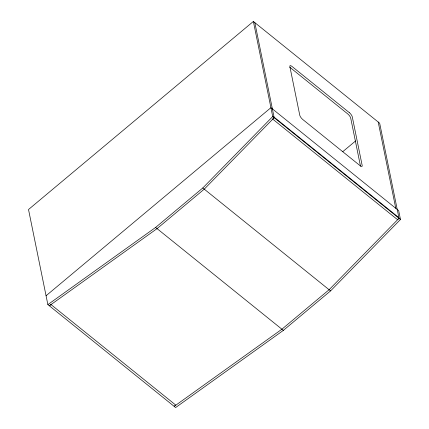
<?xml version="1.0" encoding="UTF-8"?>
<svg xmlns="http://www.w3.org/2000/svg" width="429" height="429" viewBox="0 0 429 429"><rect width="100%" height="100%" fill="white"/><g stroke="black" fill="none" stroke-linecap="round" stroke-linejoin="round"><path stroke-width="0.64" d="M47.866 304.611L155.598 227.445L202.794 187.972L272.715 116.549L253.367 21.45L28.518 209.513L47.866 304.611L175.633 407.55L283.365 330.378L330.561 290.91L400.482 219.487L398.68 210.639L270.913 107.7L46.064 295.763M342.787 151.657L355.62 140.921M253.367 21.45L379.67 123.209L399.018 218.307L329.097 289.731L281.907 329.204L174.169 406.37L175.729 405.067L50.89 304.483L49.33 305.791L157.062 228.619L204.252 189.151L274.179 117.728L254.831 22.63M272.715 116.549L400.482 219.487M202.794 187.972L330.561 290.91M155.598 227.445L283.365 330.378M378.206 122.029L395.758 208.285M360.499 166.216L350.724 118.168A3.829 1.255 50.1 0 0 347.672 113.862L290.454 67.761A3.829 1.255 50.1 0 0 289.757 67.273M274.179 117.728L272.619 119.031L397.458 219.616L399.018 218.307L398.477 217.331L273.632 116.752L274.179 117.728M349.233 112.554L292.015 66.457A3.829 1.255 50.1 0 0 289.865 66.57L299.764 115.229A3.829 1.255 50.1 0 0 302.815 119.535L360.033 165.632A3.829 1.255 50.1 0 0 362.183 165.519L352.284 116.865A3.829 1.255 50.1 0 0 349.233 112.554"/></g></svg>
